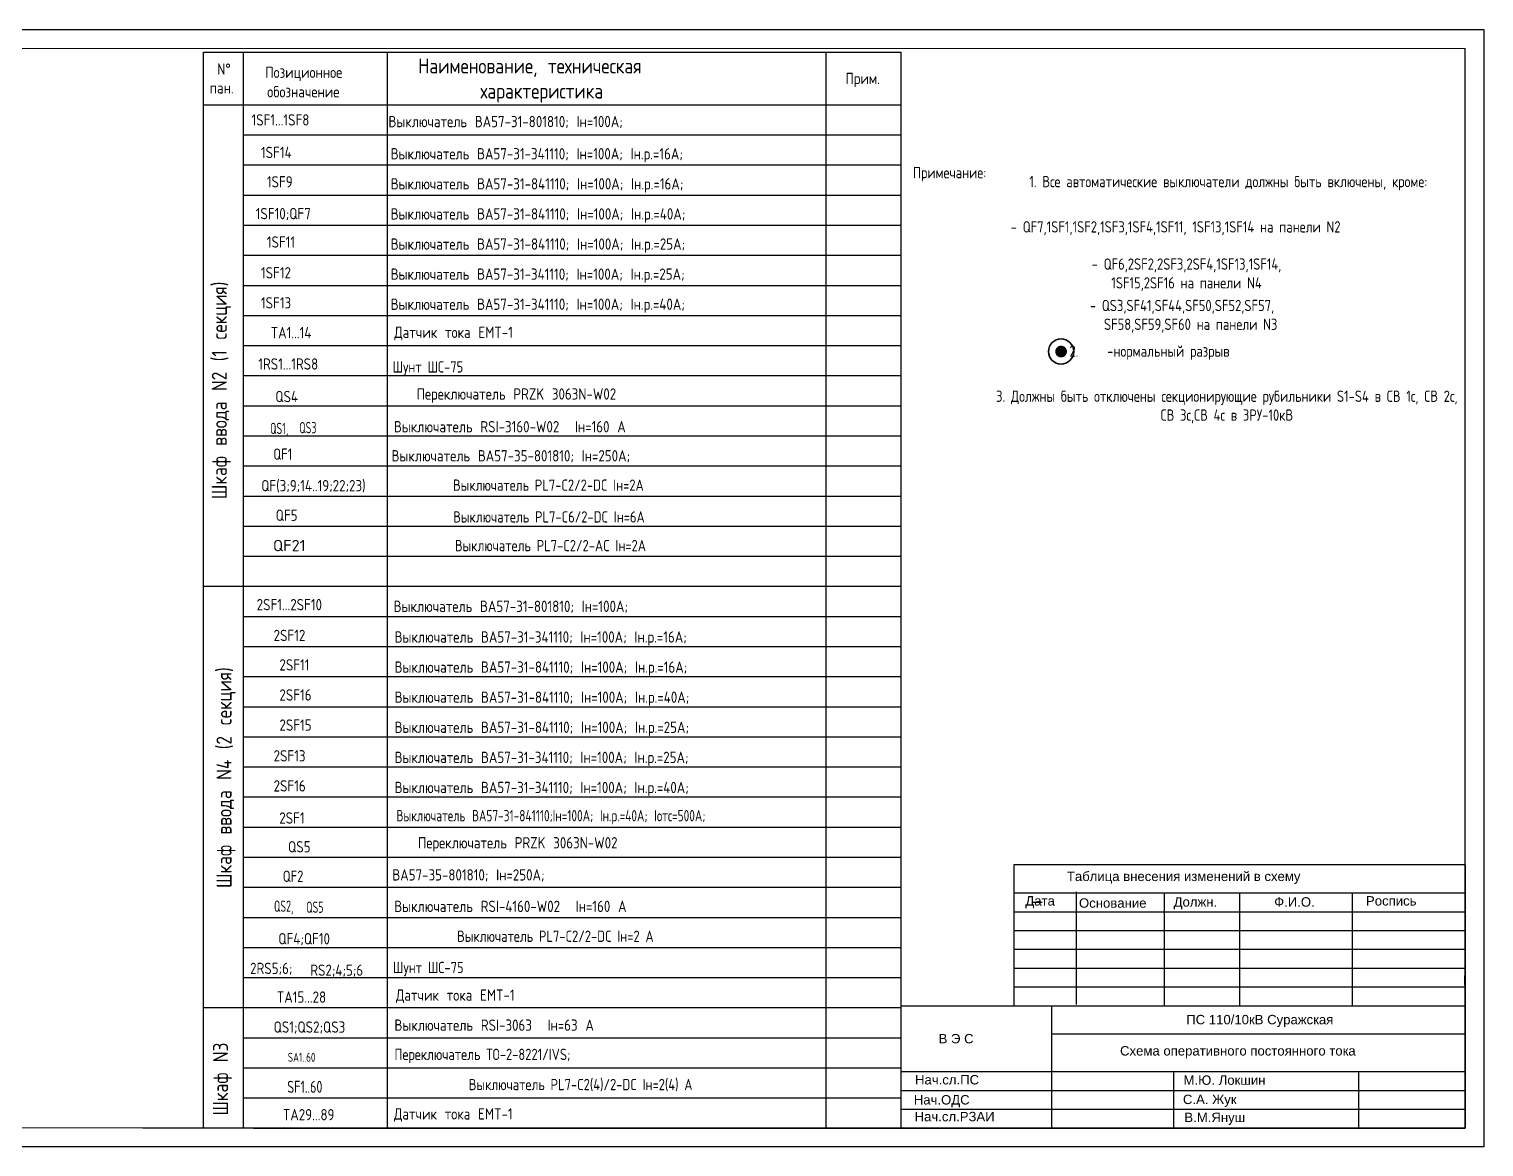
# Model space of a CAD drawing. Header units: millimetres. Extents: x 517 to 2197, y 113 to 478.
# Drawn here: x 1809.9 to 2196.8, y 180.8 to 477.9 of the extents above; entities that cross this region are included whole.
import ezdxf
from ezdxf.enums import TextEntityAlignment as Align

# ---------------------------------------------------------------- set-up
doc = ezdxf.new("R2010")
doc.units = ezdxf.units.MM
for name, color, linetype in [('FORMAT', 7, 'Continuous'), ('Подписи', 7, 'Continuous'), ('Таблица', 7, 'Continuous')]:
    doc.layers.add(name, color=color, linetype=linetype)
doc.styles.add('eskd', font='eskdw.shx', dxfattribs={"height": 3})
doc.styles.add('Simplex', font='simplex.shx', dxfattribs={"width": 0.8, "height": 3})
doc.styles.get("Standard").update_dxf_attribs({"font": 'arial.ttf'})
doc.styles.add('STYLE2', font='txt.shx', dxfattribs={"width": 0.8})

# ---------------------------------------------------------------- blocks, each defined once
blk = doc.blocks.new('point')
at = {"const_width": 0.75}
blk.add_lwpolyline([(-0.375, 0, 1), (0.375, 0, 1)], format="xyb", close=True, dxfattribs=at)

msp = doc.modelspace()

# ---------------------------------------------------------------- linework, layer by layer
at = {"ltscale": 100}
for p, q in [((1856.31, 185.81), (1856.31, 471.81)), ((2041.81, 265.81), (2041.81, 471.81)), ((2041.81, 257.81), (2041.81, 463.81)), ((2041.81, 249.81), (2041.81, 455.81)), ((2041.81, 241.81), (2041.81, 447.81)), ((2041.81, 233.81), (2041.81, 439.81)), ((2191.77, 234.81), (2191.77, 440.81)), ((2041.81, 225.81), (2041.81, 431.81)), ((2191.77, 226.81), (2191.77, 432.81)), ((2041.81, 217.81), (2041.81, 423.81)), ((2191.77, 218.81), (2191.77, 424.81)), ((2041.81, 209.81), (2041.81, 415.81)), ((2191.77, 210.81), (2191.77, 416.81)), ((2041.81, 201.81), (2041.81, 407.81)), ((2191.77, 202.81), (2191.77, 408.81)), ((2041.81, 185.81), (2041.81, 399.81)), ((2191.77, 186.81), (2191.77, 400.81))]:
    msp.add_line(p, q, dxfattribs=at)
for p, q in [((1856.31, 471.81), (2041.81, 471.81)), ((1905.17, 471.81), (1905.17, 185.81)), ((2191.77, 255.81), (2071.77, 255.81)), ((2071.77, 255.81), (2071.77, 218.31)), ((2191.77, 255.81), (2191.77, 218.31)), ((2071.77, 248.31), (2191.77, 248.31)), ((2088.32, 248.6), (2088.32, 218.6)), ((2111.77, 248.31), (2111.77, 218.31)), ((2131.77, 248.31), (2131.77, 218.31)), ((2161.77, 248.31), (2161.77, 218.31)), ((2076.77, 245.81), (2079.27, 245.81)), ((2071.77, 243.31), (2191.77, 243.31)), ((2071.77, 238.31), (2191.77, 238.31)), ((2071.77, 233.31), (2191.77, 233.31)), ((2071.77, 228.31), (2191.77, 228.31)), ((2191.58, 226.25), (2191.58, 223.75)), ((2071.77, 223.31), (2191.77, 223.31)), ((2191.77, 223.31), (2191.77, 185.81)), ((2041.77, 218.31), (2191.77, 218.31)), ((2041.77, 218.31), (2041.77, 185.81)), ((2071.77, 218.31), (2191.77, 218.31)), ((2081.77, 218.31), (2081.77, 185.81)), ((2081.77, 210.81), (2191.77, 210.81)), ((2041.77, 200.81), (2191.77, 200.81)), ((2114.27, 200.81), (2114.27, 185.81)), ((2163.44, 200.81), (2163.44, 185.81)), ((2041.77, 195.81), (2191.77, 195.81)), ((2041.77, 190.81), (2191.77, 190.81)), ((2041.77, 185.81), (2191.77, 185.81))]:
    msp.add_line(p, q)
at = {"color": 7, "linetype": 'Continuous', "lineweight": 15}
for q in [(1856.31, 185.81), (2041.77, 185.81)]:
    msp.add_line((1866.81, 185.81), q, dxfattribs=at)
at = {"lineweight": 35}
msp.add_circle((2084.34, 392.22), 3.35, dxfattribs=at)
at = {"layer": 'FORMAT', "color": 7}
for p, q in [((516.77, 477.93), (2196.77, 477.81)), ((2196.77, 477.81), (2196.77, 180.81)), ((1869.56, 185.81), (2191.77, 185.81)), ((2196.77, 180.79), (516.77, 180.93))]:
    msp.add_line(p, q, dxfattribs=at)
at = {"layer": 'FORMAT', "color": 0, "lineweight": 30}
for p, q in [((537.27, 472.93), (2191.77, 472.81)), ((2191.77, 185.81), (2191.77, 472.81)), ((2191.77, 185.81), (537.27, 185.93))]:
    msp.add_line(p, q, dxfattribs=at)
at = {"layer": 'Подписи', "color": 7}
msp.add_line((2191.77, 185.81), (1840.16, 185.81), dxfattribs=at)
at = {"layer": 'Таблица', "color": 7}
for p, q in [((1866.81, 471.81), (1866.81, 457.81)), ((2021.81, 471.81), (2021.81, 457.81)), ((1856.31, 457.81), (1891.81, 457.81)), ((1866.81, 457.81), (1866.81, 449.81)), ((1891.81, 457.81), (1934.04, 457.81)), ((1934.04, 457.81), (1942.93, 457.81)), ((1942.93, 457.81), (1951.81, 457.81)), ((1951.81, 457.81), (1981.81, 457.81)), ((1981.81, 457.81), (2011.81, 457.81)), ((2011.81, 457.81), (2021.81, 457.81)), ((2021.81, 457.81), (2041.81, 457.81)), ((2021.81, 457.81), (2021.81, 449.81)), ((1866.81, 449.81), (1891.81, 449.81)), ((1866.81, 449.81), (1866.81, 441.81)), ((1891.81, 449.81), (1934.04, 449.81)), ((1934.04, 449.81), (1942.93, 449.81)), ((1942.93, 449.81), (1951.81, 449.81)), ((1951.81, 449.81), (1981.81, 449.81)), ((1981.81, 449.81), (2011.81, 449.81)), ((2011.81, 449.81), (2021.81, 449.81)), ((2021.81, 449.81), (2041.81, 449.81)), ((2021.81, 449.81), (2021.81, 441.81)), ((1866.81, 441.81), (1891.81, 441.81)), ((1866.81, 441.81), (1866.81, 433.81)), ((1891.81, 441.81), (1934.04, 441.81)), ((1934.04, 441.81), (1942.93, 441.81)), ((1942.93, 441.81), (1951.81, 441.81)), ((1951.81, 441.81), (1981.81, 441.81)), ((1981.81, 441.81), (2011.81, 441.81)), ((2011.81, 441.81), (2021.81, 441.81)), ((2021.81, 441.81), (2041.81, 441.81)), ((2021.81, 441.81), (2021.81, 433.81)), ((1866.81, 433.81), (1891.81, 433.81)), ((1866.81, 433.81), (1866.81, 425.81)), ((1891.81, 433.81), (1934.04, 433.81)), ((1934.04, 433.81), (1942.93, 433.81)), ((1942.93, 433.81), (1951.81, 433.81)), ((1951.81, 433.81), (1981.81, 433.81)), ((1981.81, 433.81), (2011.81, 433.81)), ((2011.81, 433.81), (2021.81, 433.81)), ((2021.81, 433.81), (2041.81, 433.81)), ((2021.81, 433.81), (2021.81, 425.81)), ((1866.81, 425.81), (1891.81, 425.81)), ((1866.81, 425.81), (1866.81, 417.81)), ((1891.81, 425.81), (1934.04, 425.81)), ((1934.04, 425.81), (1942.93, 425.81)), ((1942.93, 425.81), (1951.81, 425.81)), ((1951.81, 425.81), (1981.81, 425.81)), ((1981.81, 425.81), (2011.81, 425.81)), ((2011.81, 425.81), (2021.81, 425.81)), ((2021.81, 425.81), (2041.81, 425.81)), ((2021.81, 425.81), (2021.81, 417.81)), ((1866.81, 417.81), (1891.81, 417.81)), ((1866.81, 417.81), (1866.81, 409.81)), ((1891.81, 417.81), (1934.04, 417.81)), ((1934.04, 417.81), (1942.93, 417.81)), ((1942.93, 417.81), (1951.81, 417.81)), ((1951.81, 417.81), (1981.81, 417.81)), ((1981.81, 417.81), (2011.81, 417.81)), ((2011.81, 417.81), (2021.81, 417.81)), ((2021.81, 417.81), (2041.81, 417.81)), ((2021.81, 417.81), (2021.81, 409.81)), ((1866.81, 409.81), (1891.81, 409.81)), ((1866.81, 409.81), (1866.81, 401.81)), ((1891.81, 409.81), (1934.04, 409.81)), ((1934.04, 409.81), (1942.93, 409.81)), ((1942.93, 409.81), (1951.81, 409.81)), ((1951.81, 409.81), (1981.81, 409.81)), ((1981.81, 409.81), (2011.81, 409.81)), ((2011.81, 409.81), (2021.81, 409.81)), ((2021.81, 409.81), (2041.81, 409.81)), ((2021.81, 409.81), (2021.81, 401.81)), ((1866.81, 401.81), (1891.81, 401.81)), ((1866.81, 401.81), (1866.81, 393.81)), ((1891.81, 401.81), (1934.04, 401.81)), ((1934.04, 401.81), (1942.93, 401.81)), ((1942.93, 401.81), (1951.81, 401.81)), ((1951.81, 401.81), (1981.81, 401.81)), ((1981.81, 401.81), (2011.81, 401.81)), ((2011.81, 401.81), (2021.81, 401.81)), ((2021.81, 401.81), (2041.81, 401.81)), ((2021.81, 401.81), (2021.81, 393.81)), ((1866.81, 393.81), (1891.81, 393.81)), ((1866.81, 393.81), (1866.81, 385.81)), ((1891.81, 393.81), (1934.04, 393.81)), ((1934.04, 393.81), (1942.93, 393.81)), ((1942.93, 393.81), (1951.81, 393.81)), ((1951.81, 393.81), (1981.81, 393.81)), ((1981.81, 393.81), (2011.81, 393.81)), ((2011.81, 393.81), (2021.81, 393.81)), ((2021.81, 393.81), (2041.81, 393.81)), ((2021.81, 393.81), (2021.81, 385.81)), ((1866.81, 385.81), (1866.81, 377.81)), ((1866.81, 385.81), (1891.81, 385.81)), ((1891.81, 385.81), (1934.04, 385.81)), ((1934.04, 385.81), (1942.93, 385.81)), ((1942.93, 385.81), (1951.81, 385.81)), ((1951.81, 385.81), (1981.81, 385.81)), ((1981.81, 385.81), (2011.81, 385.81)), ((2011.81, 385.81), (2021.81, 385.81)), ((2021.81, 385.81), (2041.81, 385.81)), ((2021.81, 385.81), (2021.81, 377.81)), ((1866.81, 377.81), (1866.81, 377.81)), ((1866.81, 377.81), (1891.81, 377.81)), ((1866.81, 377.81), (1866.81, 369.81)), ((1866.81, 377.81), (1891.81, 377.81)), ((1891.81, 377.81), (1934.04, 377.81)), ((1891.81, 377.81), (1934.04, 377.81)), ((1934.04, 377.81), (1942.93, 377.81)), ((1934.04, 377.81), (1942.93, 377.81)), ((1942.93, 377.81), (1951.81, 377.81)), ((1942.93, 377.81), (1951.81, 377.81)), ((1951.81, 377.81), (1981.81, 377.81)), ((1951.81, 377.81), (1981.81, 377.81)), ((1981.81, 377.81), (2011.81, 377.81)), ((1981.81, 377.81), (2011.81, 377.81)), ((2011.81, 377.81), (2021.81, 377.81)), ((2011.81, 377.81), (2021.81, 377.81)), ((2021.81, 377.81), (2041.81, 377.81)), ((2021.81, 377.81), (2021.81, 369.81)), ((2021.81, 377.81), (2041.81, 377.81)), ((1866.81, 369.81), (1891.81, 369.81)), ((1866.81, 369.81), (1866.81, 361.81)), ((1891.81, 369.81), (1934.04, 369.81)), ((1934.04, 369.81), (1942.93, 369.81)), ((1942.93, 369.81), (1951.81, 369.81)), ((1951.81, 369.81), (1981.81, 369.81)), ((1981.81, 369.81), (2011.81, 369.81)), ((2011.81, 369.81), (2021.81, 369.81)), ((2021.81, 369.81), (2041.81, 369.81)), ((2021.81, 369.81), (2021.81, 361.81)), ((1866.81, 361.81), (1891.81, 361.81)), ((1866.81, 361.81), (1866.81, 353.81)), ((1891.81, 361.81), (1934.04, 361.81)), ((1934.04, 361.81), (1942.93, 361.81)), ((1942.93, 361.81), (1951.81, 361.81)), ((1951.81, 361.81), (1981.81, 361.81)), ((1981.81, 361.81), (2011.81, 361.81)), ((2011.81, 361.81), (2021.81, 361.81)), ((2021.81, 361.81), (2041.81, 361.81)), ((2021.81, 361.81), (2021.81, 353.81)), ((1866.81, 353.81), (1866.81, 345.81)), ((1866.81, 353.81), (1934.04, 353.81)), ((1934.04, 353.81), (1942.93, 353.81)), ((1942.93, 353.81), (1951.81, 353.81)), ((1951.81, 353.81), (1981.81, 353.81)), ((1981.81, 353.81), (2011.81, 353.81)), ((2011.81, 353.81), (2021.81, 353.81)), ((2021.81, 353.81), (2041.81, 353.81)), ((2021.81, 353.81), (2021.81, 345.81)), ((1866.81, 345.81), (1891.81, 345.81)), ((1866.81, 345.81), (1866.81, 337.81)), ((1891.81, 345.81), (1934.04, 345.81)), ((1934.04, 345.81), (1942.93, 345.81)), ((1942.93, 345.81), (1951.81, 345.81)), ((1951.81, 345.81), (1981.81, 345.81)), ((1981.81, 345.81), (2011.81, 345.81)), ((2011.81, 345.81), (2021.81, 345.81)), ((2021.81, 345.81), (2041.81, 345.81)), ((2021.81, 345.81), (2021.81, 337.81)), ((1866.81, 337.81), (1891.81, 337.81)), ((1866.81, 337.81), (1866.81, 329.81)), ((1891.81, 337.81), (1934.04, 337.81)), ((1934.04, 337.81), (1942.93, 337.81)), ((1942.93, 337.81), (1951.81, 337.81)), ((1951.81, 337.81), (1981.81, 337.81)), ((1981.81, 337.81), (2011.81, 337.81)), ((2011.81, 337.81), (2021.81, 337.81)), ((2021.81, 337.81), (2041.81, 337.81)), ((2021.81, 337.81), (2021.81, 329.81)), ((1856.31, 329.81), (1891.81, 329.81)), ((1866.81, 329.81), (1866.81, 321.81)), ((1891.81, 329.81), (1934.04, 329.81)), ((1934.04, 329.81), (1942.93, 329.81)), ((1942.93, 329.81), (1951.81, 329.81)), ((1951.81, 329.81), (1981.81, 329.81)), ((1981.81, 329.81), (2011.81, 329.81)), ((2011.81, 329.81), (2021.81, 329.81)), ((2021.81, 329.81), (2041.81, 329.81)), ((2021.81, 329.81), (2021.81, 321.81)), ((1866.81, 321.81), (1866.81, 313.81)), ((1866.81, 321.81), (1891.81, 321.81)), ((1891.81, 321.81), (2011.81, 321.81)), ((2011.81, 321.81), (2021.81, 321.81)), ((2021.81, 321.81), (2041.81, 321.81)), ((2021.81, 321.81), (2021.81, 313.81)), ((1866.81, 313.81), (1866.81, 305.81)), ((1866.81, 313.81), (1891.81, 313.81)), ((1891.81, 313.81), (2011.81, 313.81)), ((2011.81, 313.81), (2021.81, 313.81)), ((2021.81, 313.81), (2041.81, 313.81)), ((2021.81, 313.81), (2021.81, 305.81)), ((1866.81, 305.81), (1866.81, 297.81)), ((1866.81, 305.81), (1891.81, 305.81)), ((1866.81, 305.81), (1866.81, 297.81)), ((1891.81, 305.81), (2011.81, 305.81)), ((2011.81, 305.81), (2021.81, 305.81)), ((2021.81, 305.81), (2041.81, 305.81)), ((2021.81, 305.81), (2021.81, 297.81)), ((2021.81, 305.81), (2021.81, 297.81)), ((1866.81, 297.81), (1891.81, 297.81)), ((1866.81, 297.81), (1866.81, 297.81)), ((1866.81, 297.81), (1891.81, 297.81)), ((1866.81, 297.81), (1866.81, 289.81)), ((1866.81, 297.81), (1891.81, 297.81)), ((1891.81, 297.81), (2011.81, 297.81)), ((1891.81, 297.81), (1934.04, 297.81)), ((1891.81, 297.81), (1934.04, 297.81)), ((1934.04, 297.81), (1942.93, 297.81)), ((1934.04, 297.81), (1942.93, 297.81)), ((1951.81, 297.81), (1981.81, 297.81)), ((1951.81, 297.81), (1981.81, 297.81)), ((1981.81, 297.81), (2011.81, 297.81)), ((1981.81, 297.81), (2011.81, 297.81)), ((2011.81, 297.81), (2021.81, 297.81)), ((2011.81, 297.81), (2021.81, 297.81)), ((2011.81, 297.81), (2021.81, 297.81)), ((2021.81, 297.81), (2041.81, 297.81)), ((2021.81, 297.81), (2041.81, 297.81)), ((2021.81, 297.81), (2021.81, 289.81)), ((2021.81, 297.81), (2041.81, 297.81)), ((1866.81, 289.81), (1891.81, 289.81)), ((1866.81, 289.81), (1866.81, 281.81)), ((1891.81, 289.81), (1934.04, 289.81)), ((1934.04, 289.81), (1951.81, 289.81)), ((1951.81, 289.81), (1981.81, 289.81)), ((1981.81, 289.81), (2011.81, 289.81)), ((2011.81, 289.81), (2021.81, 289.81)), ((2021.81, 289.81), (2041.81, 289.81)), ((2021.81, 289.81), (2021.81, 281.81)), ((1866.81, 281.81), (1891.81, 281.81)), ((1866.81, 281.81), (1866.81, 273.81)), ((1891.81, 281.81), (1934.04, 281.81)), ((1934.04, 281.81), (1951.81, 281.81)), ((1951.81, 281.81), (1981.81, 281.81)), ((1981.81, 281.81), (2011.81, 281.81)), ((2011.81, 281.81), (2021.81, 281.81)), ((2021.81, 281.81), (2041.81, 281.81)), ((2021.81, 281.81), (2021.81, 273.81)), ((1866.81, 273.81), (1891.81, 273.81)), ((1866.81, 273.81), (1866.81, 265.81)), ((1891.81, 273.81), (1934.04, 273.81)), ((1934.04, 273.81), (1942.93, 273.81)), ((1942.93, 273.81), (1951.81, 273.81)), ((1951.81, 273.81), (1981.81, 273.81)), ((1981.81, 273.81), (2011.81, 273.81)), ((2011.81, 273.81), (2021.81, 273.81)), ((2021.81, 273.81), (2041.81, 273.81)), ((2021.81, 273.81), (2021.81, 265.81)), ((1866.81, 265.81), (1891.81, 265.81)), ((1866.81, 265.81), (1866.81, 257.81)), ((1891.81, 265.81), (1934.04, 265.81)), ((1934.04, 265.81), (1942.93, 265.81)), ((1942.93, 265.81), (1951.81, 265.81)), ((1951.81, 265.81), (1981.81, 265.81)), ((1981.81, 265.81), (2011.81, 265.81)), ((2011.81, 265.81), (2021.81, 265.81)), ((2021.81, 265.81), (2041.81, 265.81)), ((2021.81, 265.81), (2021.81, 257.81)), ((1866.81, 257.81), (1891.81, 257.81)), ((1866.81, 257.81), (1866.81, 249.81)), ((1891.81, 257.81), (1934.04, 257.81)), ((1934.04, 257.81), (1942.93, 257.81)), ((1942.93, 257.81), (1951.81, 257.81)), ((1951.81, 257.81), (1981.81, 257.81)), ((1981.81, 257.81), (2011.81, 257.81)), ((2011.81, 257.81), (2021.81, 257.81)), ((2021.81, 257.81), (2041.81, 257.81)), ((2021.81, 257.81), (2021.81, 249.81)), ((1866.81, 249.81), (1891.81, 249.81)), ((1866.81, 249.81), (1866.81, 241.81)), ((1891.81, 249.81), (1934.04, 249.81)), ((1934.04, 249.81), (1942.93, 249.81)), ((1942.93, 249.81), (1951.81, 249.81)), ((1951.81, 249.81), (1981.81, 249.81)), ((1981.81, 249.81), (2011.81, 249.81)), ((2011.81, 249.81), (2021.81, 249.81)), ((2021.81, 249.81), (2041.81, 249.81)), ((2021.81, 249.81), (2021.81, 241.81)), ((1866.81, 241.81), (1891.81, 241.81)), ((1866.81, 241.81), (1866.81, 233.81)), ((1891.81, 241.81), (1934.04, 241.81)), ((1934.04, 241.81), (1942.93, 241.81)), ((1942.93, 241.81), (1951.81, 241.81)), ((1951.81, 241.81), (1981.81, 241.81)), ((1981.81, 241.81), (2011.81, 241.81)), ((2011.81, 241.81), (2021.81, 241.81)), ((2021.81, 241.81), (2041.81, 241.81)), ((2021.81, 241.81), (2021.81, 233.81)), ((1866.81, 233.81), (1891.81, 233.81)), ((1866.81, 233.81), (1866.81, 225.81)), ((1891.81, 233.81), (1934.04, 233.81)), ((1934.04, 233.81), (1942.93, 233.81)), ((1942.93, 233.81), (1951.81, 233.81)), ((1951.81, 233.81), (1981.81, 233.81)), ((1981.81, 233.81), (2011.81, 233.81)), ((2011.81, 233.81), (2021.81, 233.81)), ((2021.81, 233.81), (2041.81, 233.81)), ((2021.81, 233.81), (2021.81, 225.81)), ((1866.81, 225.81), (1891.81, 225.81)), ((1866.81, 225.81), (1866.81, 217.81)), ((1891.81, 225.81), (1934.04, 225.81)), ((1934.04, 225.81), (1942.93, 225.81)), ((1942.93, 225.81), (1951.81, 225.81)), ((1951.81, 225.81), (1981.81, 225.81)), ((1981.81, 225.81), (2011.81, 225.81)), ((2011.81, 225.81), (2021.81, 225.81)), ((2021.81, 225.81), (2041.81, 225.81)), ((2021.81, 225.81), (2021.81, 217.81)), ((1856.31, 217.81), (1891.81, 217.81)), ((1866.81, 217.81), (1866.81, 209.81)), ((1891.81, 217.81), (1934.04, 217.81)), ((1934.04, 217.81), (1942.93, 217.81)), ((1942.93, 217.81), (1951.81, 217.81)), ((1951.81, 217.81), (1981.81, 217.81)), ((1981.81, 217.81), (2011.81, 217.81)), ((2011.81, 217.81), (2021.81, 217.81)), ((2021.81, 217.81), (2041.81, 217.81)), ((2021.81, 217.81), (2021.81, 209.81)), ((1866.81, 209.81), (1891.81, 209.81)), ((1866.81, 209.81), (1866.81, 201.81)), ((1891.81, 209.81), (1934.04, 209.81)), ((1934.04, 209.81), (1942.93, 209.81)), ((1942.93, 209.81), (1951.81, 209.81)), ((1951.81, 209.81), (1981.81, 209.81)), ((1981.81, 209.81), (2011.81, 209.81)), ((2011.81, 209.81), (2021.81, 209.81)), ((2021.81, 209.81), (2041.81, 209.81)), ((2021.81, 209.81), (2021.81, 201.81)), ((1866.81, 201.81), (1891.81, 201.81)), ((1866.81, 201.81), (1866.81, 193.81)), ((1891.81, 201.81), (1934.04, 201.81)), ((1934.04, 201.81), (1942.93, 201.81)), ((1942.93, 201.81), (1951.81, 201.81)), ((1951.81, 201.81), (1981.81, 201.81)), ((1981.81, 201.81), (2011.81, 201.81)), ((2011.81, 201.81), (2021.81, 201.81)), ((2021.81, 201.81), (2041.81, 201.81)), ((2021.81, 201.81), (2021.81, 193.81)), ((1866.81, 193.81), (1891.81, 193.81)), ((1866.81, 193.81), (1866.81, 185.81)), ((1891.81, 193.81), (1934.04, 193.81)), ((1934.04, 193.81), (1942.93, 193.81)), ((1942.93, 193.81), (1951.81, 193.81)), ((1951.81, 193.81), (1981.81, 193.81)), ((1981.81, 193.81), (2011.81, 193.81)), ((2011.81, 193.81), (2021.81, 193.81)), ((2021.81, 193.81), (2041.81, 193.81)), ((2021.81, 193.81), (2021.81, 185.81))]:
    msp.add_line(p, q, dxfattribs=at)

# ---------------------------------------------------------------- block references
at = {"xscale": 2.076385030009078, "yscale": 2.076385030009078, "zscale": 2.076385030009078}
msp.add_blockref('point', (2084.34, 392.22), dxfattribs=at)

# ---------------------------------------------------------------- texts
for s, p in [('Таблица внесения изменений в схему', (2085.88, 251.46)), ('Дата', (2074.84, 244.95)), ('Основание', (2089.1, 244.37)), ('Должн.', (2114.27, 244.66)), ('Ф.И.О.', (2140.99, 244.66)), ('Роспись', (2165.42, 244.95)), ('ПС 110/10кВ Суражская', (2117.62, 213.38)), ('В Э С', (2051.77, 208.31)), ('Схема оперативного постоянного тока', (2100.02, 205.08)), ('Нач.сл.ПС', (2045.5, 197.39)), ('Нач.ОДС', (2045.17, 192.06)), ('Нач.сл.РЗАИ', (2045.39, 187.6)), ('В.М.Януш', (2117.12, 187.38))]:
    msp.add_text(s, height=2.5).set_placement(p)
at = {"color": 7, "linetype": 'Continuous', "style": 'Simplex', "width": 0.7}
msp.add_text('SA1..60', height=2.4, dxfattribs=at).set_placement((1878.74, 203.41))
at = {"color": 7, "char_height": 4, "width": 99.8891, "attachment_point": 1, "rotation": 90, "style": 'STYLE2'}
for s, insert in [('Шкаф ввода N2 (1 cекция)', (1858.51, 352.98)), ('Шкаф ввода N4 (2 cекция)', (1859.77, 249.62)), ('Шкаф N3', (1858.83, 189.11))]:
    msp.add_mtext(s, dxfattribs=dict(at, insert=insert))
at = {"color": 7, "insert": (1874.77, 340.64), "char_height": 3, "width": 61, "attachment_point": 4, "style": 'STYLE2'}
msp.add_mtext('{\\W1;QF21}', dxfattribs=at)
at = {"char_height": 2.5, "attachment_point": 1}
for s, insert, width in [('М.Ю. Локшин', (2116.9, 199.79), 23.9119), ('С.А. Жук', (2116.74, 194.67), 16.4644)]:
    msp.add_mtext(s, dxfattribs=dict(at, insert=insert, width=width))
at = {"layer": 'Подписи', "color": 7, "style": 'eskd'}
for s, p in [('Шунт ШС-75', (1906.59, 386.64)), ('QF1', (1874.85, 363.45)), ('QF2', (1877.37, 251.23)), ('Шунт ШС-75', (1906.69, 226.98))]:
    msp.add_text(s, height=3, dxfattribs=at).set_placement(p)
at = {"layer": 'Подписи', "color": 7, "style": 'eskd', "width": 0.8}
for s, p in [('QS1,', (1874.01, 370.29)), ('QS3', (1881.77, 370.49)), ('QS2,', (1875.04, 243.28)), ('QS5', (1883.6, 243.01))]:
    msp.add_text(s, height=3, dxfattribs=at).set_placement(p)
at = {"layer": 'Подписи', "color": 0, "style": 'eskd'}
msp.add_text('Переключатель ТО-2-8221/IVS;', height=3, dxfattribs=at).set_placement((1907.08, 203.89))
at = {"layer": 'Подписи', "color": 7, "style": 'STYLE2', "width": 0.7}
msp.add_text('SF1..60', height=3.2, dxfattribs=at).set_placement((1883.25, 195.16), align=Align.CENTER)
at = {"layer": 'Подписи', "color": 7, "char_height": 3, "attachment_point": 5, "style": 'eskd'}
for s, insert, width in [('Примечание:', (2054.69, 439.37), 1.4210854715202e-14), ('1. Все автоматические выключатели должны быть включены, кроме:', (2128.81, 436.99), 114.5559), ('- QF7,1SF1,1SF2,1SF3,1SF4,1SF11, 1SF13,1SF14 на панели N2', (2114.8, 425.01), 91.4231), ('- QF6,2SF2,2SF3,2SF4,1SF13,1SF14,\\P1SF15,2SF16 на панели N4', (2117.69, 412.63), 91.4231), ('- QS3,SF41,SF44,SF50,SF52,SF57,\\P   SF58,SF59,SF60 на панели N3', (2116.49, 401.61), 91.4231), ('2.     -нормальный разрыв', (2107.85, 391.92), 114.5559), ('3. Должны быть отключены секционирующие рубильники S1-S4 в СВ 1с, СВ 2с, \\PСВ 3с,СВ 4с в ЗРУ-10кВ', (2128.41, 377.49), 126.394), ('Выключатель PL7-C2/2-DC Iн=2А', (1948.01, 356.7), 86.846), ('Выключатель PL7-C6/2-DC Iн=6А', (1948.17, 348.26), 86.846), ('Выключатель PL7-C2/2-AC Iн=2А', (1948.56, 340.63), 86.846), ('Выключатель PL7-C2/2-DC Iн=2 А ', (1949.88, 236.78), 118), ('Выключатель PL7-C2(4)/2-DC Iн=2(4) А ', (1956.59, 197.22), 118)]:
    msp.add_mtext(s, dxfattribs=dict(at, insert=insert, width=width))
at = {"layer": 'Таблица', "color": 7, "style": 'STYLE2', "width": 0.8}
for s, height, p in [('N° ', 3, (1859.96, 465.81)), ('Наименование, техническая ', 4, (1913.41, 466.14)), ('Позиционное', 3, (1872.74, 464.95)), ('Прим.', 3, (2027.01, 463.31)), ('пан.', 3, (1857.96, 460.81)), ('обозначение', 3, (1873.26, 459.79)), ('характеристика', 4, (1929.94, 459.48)), ('1SF1...1SF8', 3, (1869.07, 452.3)), ('1SF14', 3, (1871.58, 443.66)), ('1SF9', 3, (1873.14, 435.84)), ('1SF10;QF7', 3, (1870.19, 427.38)), ('1SF11', 3, (1873.14, 419.84)), ('1SF12', 3, (1871.58, 411.66)), ('1SF13', 3, (1871.58, 403.66)), ('2SF1...2SF10', 3, (1870.44, 323.44)), ('2SF12', 3, (1874.95, 315.26)), ('2SF11', 3, (1876.5, 307.43)), ('2SF16', 3, (1876.5, 299.43)), ('2SF15', 3, (1876.5, 291.43)), ('2SF13', 3, (1874.95, 283.26)), ('2SF16', 3, (1874.95, 275.26)), ('2SF1', 3, (1876.46, 266.72))]:
    msp.add_text(s, height=height, rotation=360, dxfattribs=at).set_placement(p)
at = {"layer": 'Таблица', "color": 0, "lineweight": 15, "style": 'STYLE2'}
for s, width, p in [(' Выключатель ВА57-31-801810; Iн=100А;', 0.8, (1903.42, 451.85)), (' Выключатель ВА57-31-341110; Iн=100А; Iн.р.=16А; ', 0.8, (1904.02, 443.3)), (' Выключатель ВА57-31-841110; Iн=100А; Iн.р.=16А;', 0.8, (1904.02, 435.3)), (' Выключатель ВА57-31-841110; Iн=100А; Iн.р.=40А;', 0.8, (1904.02, 427.3)), (' Выключатель ВА57-31-841110; Iн=100А; Iн.р.=25А;', 0.8, (1904.02, 419.3)), (' Выключатель ВА57-31-341110; Iн=100А; Iн.р.=25А;', 0.8, (1904.02, 411.3)), (' Выключатель ВА57-31-341110; Iн=100А; Iн.р.=40А;', 0.8, (1904.02, 403.3)), ('Датчик тока EMT-1', 0.8, (1907.01, 395.83)), ('1RS1...1RS8', 0.8, (1870.87, 387.41)), (' Выключатель ВА57-35-801810; Iн=250А;', 0.8, (1904.23, 363.01)), (' Выключатель ВА57-31-801810; Iн=100А;', 0.8, (1904.8, 322.99)), (' Выключатель ВА57-31-341110; Iн=100А; Iн.р.=16А; ', 0.8, (1905.06, 314.84)), (' Выключатель ВА57-31-841110; Iн=100А; Iн.р.=16А; ', 0.8, (1905.06, 306.84)), (' Выключатель ВА57-31-841110; Iн=100А; Iн.р.=40А;', 0.8, (1905.06, 298.84)), (' Выключатель ВА57-31-841110; Iн=100А; Iн.р.=25А;', 0.8, (1905.06, 290.84)), (' Выключатель ВА57-31-341110; Iн=100А; Iн.р.=25А; ', 0.8, (1905.06, 282.84)), (' Выключатель ВА57-31-341110; Iн=100А; Iн.р.=40А;', 0.8, (1905.06, 274.84)), ('Выключатель ВА57-31-841110;Iн=100А; Iн.р.=40А; Iотс=500А; ', 0.7, (1907.63, 267.34)), (' ВА57-35-801810; Iн=250А;', 0.8, (1904.45, 251.6)), ('2RS5;6;', 0.8, (1868.69, 226.75)), ('RS2;4;5;6', 0.8, (1884.69, 226.27)), ('Датчик тока EMT-1', 0.8, (1907.46, 219.64)), ('Датчик тока EMT-1', 0.8, (1906.93, 188.06))]:
    msp.add_text(s, height=3, rotation=360, dxfattribs=dict(at, width=width)).set_placement(p)
at = {"layer": 'Таблица', "color": 0, "lineweight": 15, "style": 'STYLE2', "width": 0.8}
for s, p in [('TA1...14', (1879.59, 395.74)), ('TA15...28', (1882.37, 219.12)), ('TA29...89', (1884.28, 187.85))]:
    msp.add_text(s, height=3, rotation=360, dxfattribs=at).set_placement(p, align=Align.CENTER)
at = {"layer": 'Таблица', "color": 0, "style": 'STYLE2', "width": 0.8}
for s, p in [('Выключатель RSI-3160-W02  Iн=160 А', (1906.95, 370.74)), ('Выключатель RSI-4160-W02  Iн=160 А', (1907.04, 243.24)), ('Выключатель RSI-3063  Iн=63 А', (1907.08, 211.66))]:
    msp.add_text(s, height=3, rotation=360, dxfattribs=at).set_placement(p)
at = {"layer": 'Таблица', "color": 7, "char_height": 3, "attachment_point": 5, "style": 'STYLE2'}
for s, insert, width in [('QS4', (1878.42, 380.26), 23), ('Переключатель PRZK 3063N-W02', (1939.51, 380.53), 118), ('QF(3;9;14..19;22;23)', (1885.53, 356.42), 23), ('QF5', (1878.4, 348.7), 23), ('Переключатель PRZK 3063N-W02', (1939.87, 261.23), 118), ('QS5', (1881.78, 260.58), 23), ('QF4;QF10', (1883.07, 236.01), 23), ('QS1;QS2;QS3', (1884.48, 212.53), 25.3727)]:
    msp.add_mtext(s, dxfattribs=dict(at, insert=insert, width=width))

doc.saveas('drawing.dxf')
